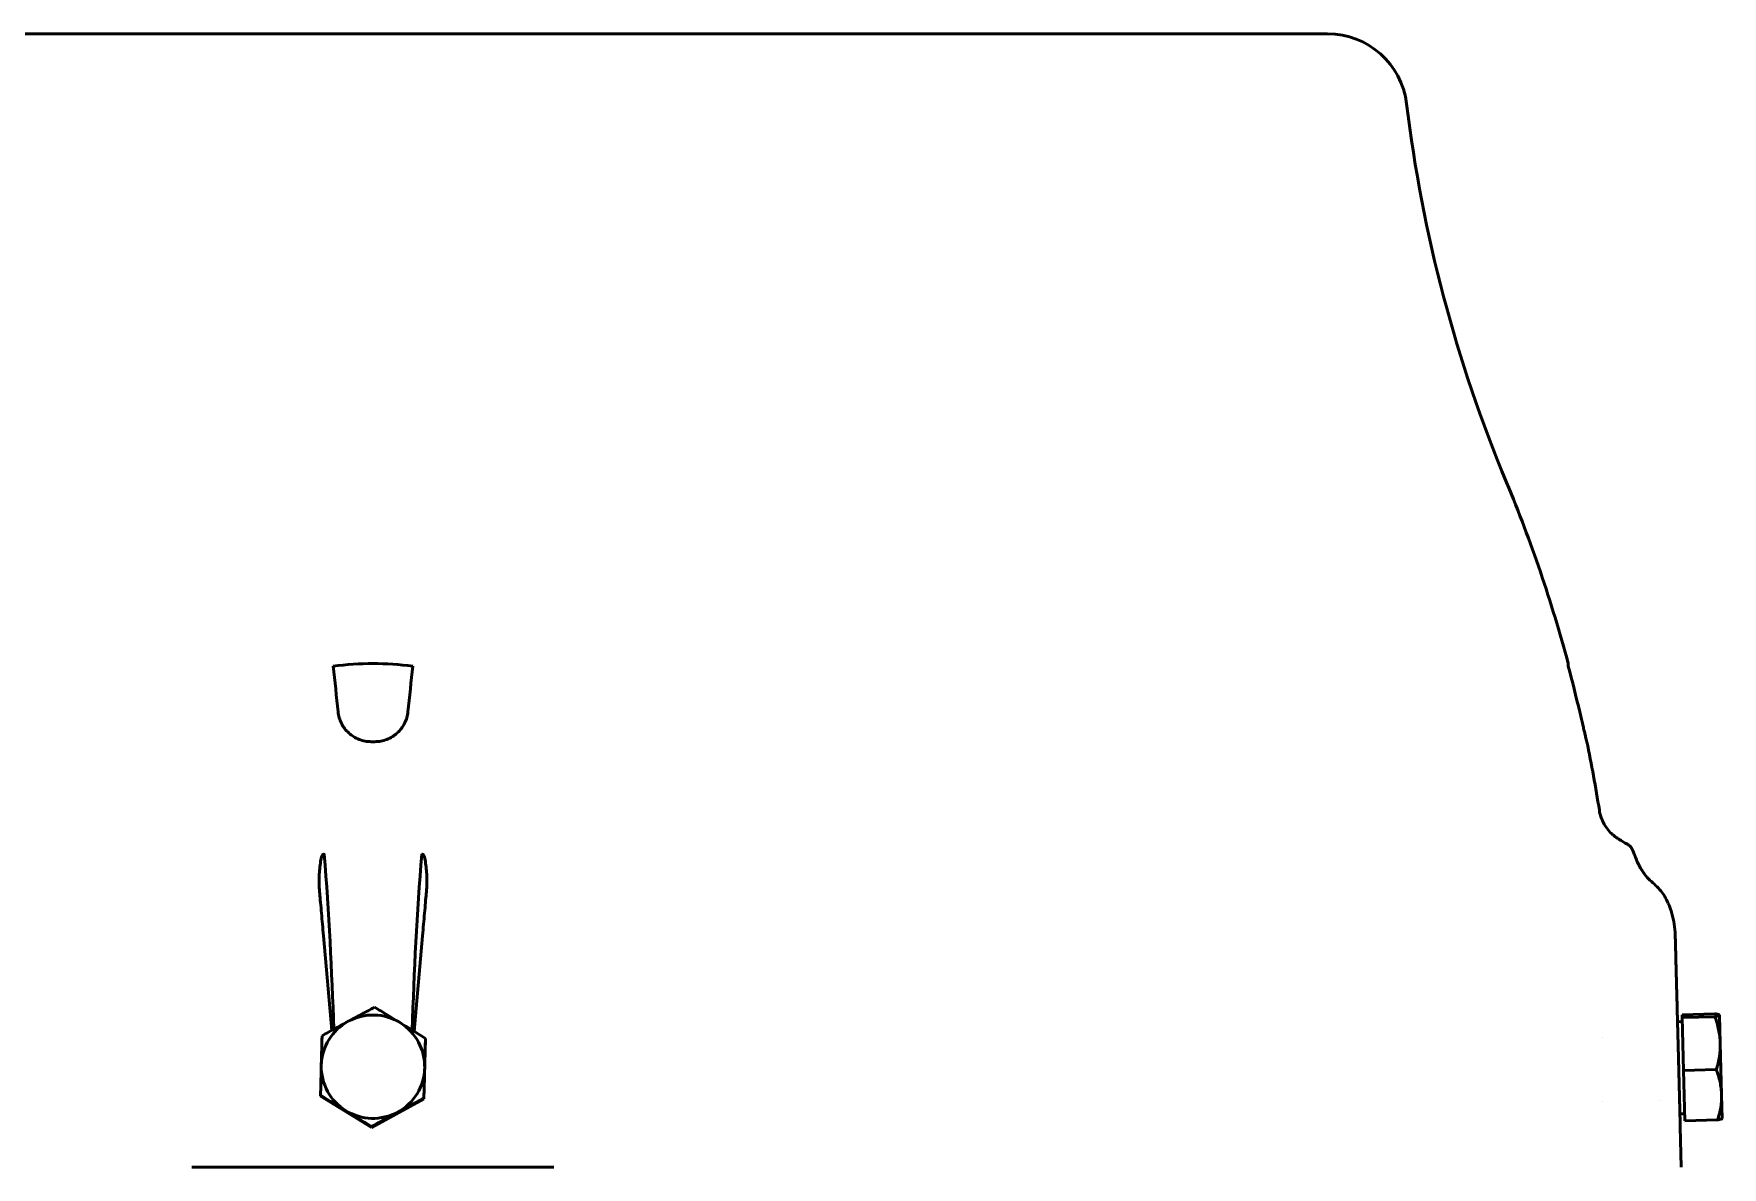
# Model space of a CAD drawing. Header units: millimetres. Extents: x 708 to 3306, y 798 to 2244.
# Drawn here: x 1951.5 to 2163.8, y 1298.1 to 1440.6 of the extents above; entities that cross this region are included whole.
import ezdxf

# ---------------------------------------------------------------- set-up
doc = ezdxf.new("R2010")
doc.units = ezdxf.units.MM
doc.header["$LTSCALE"] = 10
doc.layers.add('Visible (ISO)', color=7, linetype='Continuous', lineweight=50)

msp = doc.modelspace()

# ---------------------------------------------------------------- linework, layer by layer
at = {"layer": 'Visible (ISO)'}
for p, q in [((1874.17, 1440.57), (1994.17, 1440.57)), ((1994.17, 1440.57), (2114.17, 1440.57)), ((1993.95, 1351.57), (1994.17, 1351.57)), ((1994.17, 1351.57), (1994.39, 1351.57)), ((2146.75, 1351.57), (2146.75, 1351.57)), ((1988.99, 1315.28), (1987.95, 1327.18)), ((1999.35, 1315.15), (2000.4, 1327.18)), ((2158.75, 1316.38), (2158.15, 1316.37)), ((2162.85, 1317.36), (2158.73, 1317.25)), ((2158.74, 1316.9), (2158.73, 1317.25)), ((2162.86, 1317), (2158.74, 1316.9)), ((2158.74, 1316.9), (2158.92, 1310.23)), ((2163.43, 1317.2), (2163.43, 1317.21)), ((2163.43, 1317.2), (2163.53, 1313.68)), ((2163.43, 1317.2), (2163.43, 1317.2)), ((2000.77, 1314.16), (2000.57, 1306.66)), ((2000.77, 1314.27), (2000.77, 1314.16)), ((2148.77, 1314.32), (2148.77, 1314.32)), ((2163.53, 1313.68), (2163.61, 1310.4)), ((2163.03, 1310.34), (2158.92, 1310.23)), ((2158.92, 1310.23), (2159.08, 1303.91)), ((2163.61, 1310.4), (2163.7, 1307.19)), ((1987.58, 1307.11), (1987.58, 1307)), ((1993.98, 1303.08), (1987.58, 1307)), ((2000.57, 1306.66), (1993.98, 1303.08)), ((2000.57, 1306.77), (2000.57, 1306.66)), ((2148.77, 1306.32), (2148.77, 1306.32)), ((2155.83, 1306.5), (2155.83, 1306.5)), ((2163.7, 1307.19), (2163.77, 1304.21)), ((1993.98, 1303.19), (1993.98, 1303.08)), ((2159.06, 1304.78), (2158.46, 1304.77)), ((2163.2, 1304.02), (2159.08, 1303.91)), ((2163.77, 1304.21), (2163.77, 1304.2)), ((2158.5, 1303.17), (2158.63, 1298.07)), ((1974.11, 1298.07), (1971.42, 1298.07)), ((1978.62, 1298.07), (2009.73, 1298.07)), ((2016.92, 1298.07), (2014.23, 1298.07))]:
    msp.add_line(p, q, dxfattribs=at)
for centre, radius, start, end in [((2114.17, 1430.57), 10, 6.9185, 90), ((2302.79, 1453.46), 180, 186.9185, 202.6396), ((1970.53, 1314.88), 180, 14.976, 22.6396), ((1970.53, 1314.88), 180, 8.9701, 11.7609)]:
    msp.add_arc(centre, radius, start, end, dxfattribs=at)
for major_axis, start_param, end_param in [((-6.5, 0), 5.209808, 6.257005), ((6.5, 0), 1.544616, 2.068215), ((6.5, 0), 1.021018, 1.544616), ((6.5, 0), 6.257005, 7.304203), ((-6.5, 0), 6.257005, 7.304203), ((6.5, 0), 5.209808, 6.257005), ((-6.5, 0), 1.021018, 2.068215)]:
    msp.add_ellipse((1994.17, 1310.71), major_axis=major_axis, ratio=0.999657, start_param=start_param, end_param=end_param, dxfattribs=at)
for points in [[(1994.17, 1361.4), (1992.51, 1361.4), (1990.84, 1361.28), (1989.18, 1361.05)], [(1989.18, 1361.05), (1989.38, 1359.15), (1989.58, 1357.25), (1989.78, 1355.33)], [(1999.17, 1361.05), (1997.5, 1361.28), (1995.84, 1361.4), (1994.17, 1361.4)], [(1998.57, 1355.33), (1998.77, 1357.25), (1998.97, 1359.15), (1999.17, 1361.05)], [(2144.42, 1361.4), (2144.42, 1361.35), (2144.42, 1361.28), (2144.42, 1361.05)], [(2144.42, 1361.05), (2144.93, 1359.15), (2145.41, 1357.25), (2145.86, 1355.33)], [(2150.72, 1339.34), (2150.75, 1339.32), (2150.78, 1339.3), (2150.81, 1339.28)], [(2150.81, 1339.28), (2151.16, 1339.08), (2151.51, 1338.88), (2151.85, 1338.69)], [(1988.04, 1337.43), (1988.66, 1330.11), (1988.98, 1322.77), (1989.25, 1315.42)], [(1999.09, 1315.31), (1999.36, 1322.69), (1999.68, 1330.07), (2000.3, 1337.43)], [(2152.63, 1336.32), (2152.63, 1336.32), (2152.63, 1336.32), (2152.63, 1336.32)], [(1987.42, 1333.18), (1987.44, 1332.95), (1987.46, 1332.72), (1987.48, 1332.49)], [(2000.87, 1332.49), (2000.89, 1332.72), (2000.91, 1332.95), (2000.93, 1333.18)], [(2154.68, 1334.16), (2154.93, 1333.93), (2155.19, 1333.7), (2155.44, 1333.47)]]:
    msp.add_open_spline(points, degree=3, dxfattribs=at)
for points, knots in [([(1993.95, 1351.57), (1993.69, 1351.57), (1993.43, 1351.6), (1992.93, 1351.69), (1992.67, 1351.76), (1992.19, 1351.95), (1991.96, 1352.07), (1991.52, 1352.34), (1991.32, 1352.49), (1990.94, 1352.84), (1990.76, 1353.03), (1990.46, 1353.43), (1990.32, 1353.65), (1990.09, 1354.11), (1990, 1354.34), (1989.85, 1354.83), (1989.8, 1355.08), (1989.78, 1355.33)], [0, 0, 0, 0, 0.000775177, 0.000775177, 0.001550354, 0.001550354, 0.002325532, 0.002325532, 0.003100709, 0.003100709, 0.003875886, 0.003875886, 0.004651063, 0.004651063, 0.005426241, 0.005426241, 0.006201418, 0.006201418, 0.006201418, 0.006201418]), ([(1998.57, 1355.33), (1998.54, 1355.08), (1998.49, 1354.83), (1998.35, 1354.35), (1998.26, 1354.11), (1998.03, 1353.65), (1997.89, 1353.44), (1997.58, 1353.03), (1997.41, 1352.84), (1997.03, 1352.49), (1996.83, 1352.34), (1996.39, 1352.07), (1996.16, 1351.95), (1995.67, 1351.76), (1995.42, 1351.69), (1994.92, 1351.6), (1994.65, 1351.57), (1994.39, 1351.57)], [0, 0, 0, 0, 0.000775437, 0.000775437, 0.001550874, 0.001550874, 0.002326311, 0.002326311, 0.003101748, 0.003101748, 0.003877186, 0.003877186, 0.004652623, 0.004652623, 0.00542806, 0.00542806, 0.006203497, 0.006203497, 0.006203497, 0.006203497]), ([(2146.75, 1351.57), (2146.75, 1351.57), (2146.74, 1351.6), (2146.72, 1351.69), (2146.7, 1351.76), (2146.66, 1351.95), (2146.63, 1352.07), (2146.57, 1352.34), (2146.53, 1352.49), (2146.45, 1352.84), (2146.4, 1353.03), (2146.31, 1353.43), (2146.26, 1353.65), (2146.15, 1354.11), (2146.09, 1354.34), (2145.98, 1354.83), (2145.92, 1355.08), (2145.86, 1355.33)], [0, 0, 0, 0, 0.000775177, 0.000775177, 0.001550354, 0.001550354, 0.002325532, 0.002325532, 0.003100709, 0.003100709, 0.003875886, 0.003875886, 0.004651063, 0.004651063, 0.005426241, 0.005426241, 0.006201418, 0.006201418, 0.006201418, 0.006201418]), ([(2148.33, 1342.95), (2148.41, 1342.4), (2148.59, 1341.86), (2149.1, 1340.87), (2149.45, 1340.41), (2150.01, 1339.87), (2150.17, 1339.73), (2150.5, 1339.48), (2150.68, 1339.36), (2150.86, 1339.26)], [0, 0, 0, 0, 0.1658236, 0.1658236, 0.3353607, 0.3353607, 0.3979902, 0.3979902, 0.4615548, 0.4615548, 0.4615548, 0.4615548]), ([(1988.02, 1337.43), (1987.98, 1337.43), (1987.95, 1337.42), (1987.88, 1337.38), (1987.86, 1337.36), (1987.79, 1337.27), (1987.76, 1337.21), (1987.68, 1337), (1987.65, 1336.86), (1987.63, 1336.72)], [0, 0, 0, 0, 0.0001114219, 0.0001114219, 0.0002228438, 0.0002228438, 0.0004456876, 0.0004456876, 0.0008913752, 0.0008913752, 0.0008913752, 0.0008913752]), ([(1988.04, 1337.43), (1988.04, 1337.43), (1988.04, 1337.43), (1988.04, 1337.43), (1988.04, 1337.43), (1988.03, 1337.43), (1988.02, 1337.43)], [-0.00000006, -0.00000006, -0.00000006, -0.00000006, 0, 0, 0, 0.00002397473, 0.00002397473, 0.00002397473, 0.00002397473]), ([(2000.32, 1337.43), (2000.32, 1337.43), (2000.31, 1337.43), (2000.3, 1337.43), (2000.3, 1337.43), (2000.3, 1337.43), (2000.3, 1337.43)], [0, 0, 0, 0, 0.00002397473, 0.00002397473, 0.00002397473, 0.00002403473, 0.00002403473, 0.00002403473, 0.00002403473]), ([(2000.72, 1336.72), (2000.7, 1336.86), (2000.67, 1337), (2000.59, 1337.21), (2000.56, 1337.27), (2000.49, 1337.36), (2000.46, 1337.39), (2000.4, 1337.42), (2000.36, 1337.43), (2000.32, 1337.43)], [0.0035145401, 0.0035145401, 0.0035145401, 0.0035145401, 0.0039556559, 0.0039556559, 0.0041762137, 0.0041762137, 0.0042864927, 0.0042864927, 0.0043967716, 0.0043967716, 0.0043967716, 0.0043967716]), ([(2151.85, 1338.69), (2151.99, 1338.6), (2152.12, 1338.5), (2152.28, 1338.32), (2152.32, 1338.26), (2152.38, 1338.18), (2152.39, 1338.15), (2152.42, 1338.11), (2152.43, 1338.09), (2152.46, 1338.04), (2152.47, 1338.01), (2152.53, 1337.89), (2152.58, 1337.79), (2152.69, 1337.53), (2152.75, 1337.37), (2152.82, 1337.18), (2152.83, 1337.15), (2152.84, 1337.12)], [0, 0, 0, 0, 0.0483861, 0.0483861, 0.0708495, 0.0708495, 0.0813665, 0.0813665, 0.092396, 0.092396, 0.1099121, 0.1099121, 0.1608095, 0.1608095, 0.2184704, 0.2184704, 0.2285017, 0.2285017, 0.2285017, 0.2285017]), ([(1987.63, 1336.72), (1987.53, 1336.12), (1987.46, 1335.52), (1987.4, 1334.63), (1987.39, 1334.34), (1987.39, 1333.75), (1987.39, 1333.46), (1987.42, 1333.18)], [0, 0, 0, 0, 0.001839259, 0.001839259, 0.002758888, 0.002758888, 0.003678517, 0.003678517, 0.003678517, 0.003678517]), ([(2000.93, 1333.18), (2000.95, 1333.46), (2000.96, 1333.75), (2000.95, 1334.34), (2000.94, 1334.63), (2000.88, 1335.52), (2000.82, 1336.12), (2000.72, 1336.72)], [-0.00000006, -0.00000006, -0.00000006, -0.00000006, 0.000919899, 0.000919899, 0.001839858, 0.001839858, 0.003679776, 0.003679776, 0.003679776, 0.003679776]), ([(2152.84, 1337.12), (2153.01, 1336.63), (2153.25, 1336.12), (2153.69, 1335.38), (2153.85, 1335.13), (2154.22, 1334.63), (2154.44, 1334.38), (2154.68, 1334.16)], [0.0000019, 0.0000019, 0.0000019, 0.0000019, 0.1783767, 0.1783767, 0.2709917, 0.2709917, 0.3677368, 0.3677368, 0.3677368, 0.3677368]), ([(2152.84, 1337.12), (2153.01, 1336.65), (2153.24, 1336.15), (2153.66, 1335.41), (2153.83, 1335.15), (2154.21, 1334.64), (2154.43, 1334.38), (2154.68, 1334.16)], [0, 0, 0, 0, 0.1735089, 0.1735089, 0.2684516, 0.2684516, 0.3677554, 0.3677554, 0.3677554, 0.3677554]), ([(2155.44, 1333.47), (2155.87, 1333.08), (2156.24, 1332.61), (2156.88, 1331.55), (2157.15, 1330.93), (2157.63, 1329.43), (2157.79, 1328.52), (2157.86, 1327.43), (2157.87, 1327.26), (2157.87, 1327.08)], [0, 0, 0, 0, 0.1745426, 0.1745426, 0.3739293, 0.3739293, 0.6484908, 0.6484908, 0.7007512, 0.7007512, 0.7007512, 0.7007512]), ([(1987.48, 1332.49), (1987.51, 1332.16), (1987.54, 1331.77), (1987.62, 1330.92), (1987.66, 1330.47), (1987.74, 1329.55), (1987.78, 1329.09), (1987.86, 1328.14), (1987.9, 1327.66), (1987.95, 1327.18)], [0.000937557, 0.000937557, 0.000937557, 0.000937557, 0.002421185, 0.002421185, 0.003904812, 0.003904812, 0.005388439, 0.005388439, 0.006872066, 0.006872066, 0.006872066, 0.006872066]), ([(2000.4, 1327.18), (2000.44, 1327.66), (2000.48, 1328.14), (2000.57, 1329.09), (2000.61, 1329.55), (2000.69, 1330.47), (2000.73, 1330.92), (2000.8, 1331.77), (2000.84, 1332.16), (2000.87, 1332.49)], [0, 0, 0, 0, 0.001440493, 0.001440493, 0.002880986, 0.002880986, 0.004321479, 0.004321479, 0.005761972, 0.005761972, 0.005761972, 0.005761972]), ([(1991.07, 1316.42), (1991.35, 1316.57), (1991.63, 1316.72), (1992.19, 1317.02), (1992.46, 1317.17), (1993.29, 1317.61), (1993.83, 1317.9), (1994.37, 1318.19)], [0.003797434, 0.003797434, 0.003797434, 0.003797434, 0.004743184, 0.004743184, 0.005688934, 0.005688934, 0.007580434, 0.007580434, 0.007580434, 0.007580434]), ([(1994.37, 1318.19), (1994.89, 1317.88), (1995.42, 1317.56), (1996.49, 1316.91), (1997.02, 1316.58), (1997.57, 1316.25)], [0.000000238, 0.000000238, 0.000000238, 0.000000238, 0.001898836, 0.001898836, 0.003797434, 0.003797434, 0.003797434, 0.003797434]), ([(1987.77, 1314.61), (1988.31, 1314.91), (1988.86, 1315.21), (1989.95, 1315.81), (1990.51, 1316.11), (1991.07, 1316.42)], [0.000000238, 0.000000238, 0.000000238, 0.000000238, 0.001898836, 0.001898836, 0.003797434, 0.003797434, 0.003797434, 0.003797434]), ([(1997.57, 1316.25), (1997.84, 1316.08), (1998.11, 1315.91), (1998.65, 1315.58), (1998.92, 1315.42), (1999.72, 1314.92), (2000.25, 1314.6), (2000.77, 1314.27)], [0.003797434, 0.003797434, 0.003797434, 0.003797434, 0.004743184, 0.004743184, 0.005688934, 0.005688934, 0.007580434, 0.007580434, 0.007580434, 0.007580434]), ([(2162.85, 1317.36), (2163.03, 1317.33), (2163.17, 1317.31), (2163.38, 1317.26), (2163.43, 1317.23), (2163.43, 1317.2)], [0.002750883, 0.002750883, 0.002750883, 0.002750883, 0.004645392, 0.004645392, 0.006539901, 0.006539901, 0.006539901, 0.006539901]), ([(2163.43, 1317.2), (2163.44, 1317.17), (2163.38, 1317.14), (2163.18, 1317.07), (2163.03, 1317.04), (2162.86, 1317)], [0.006539901, 0.006539901, 0.006539901, 0.006539901, 0.008433286, 0.008433286, 0.01032667, 0.01032667, 0.01032667, 0.01032667]), ([(2163.53, 1313.68), (2163.52, 1313.97), (2163.5, 1314.25), (2163.43, 1314.81), (2163.38, 1315.09), (2163.21, 1315.92), (2163.05, 1316.46), (2162.86, 1317)], [0.003797434, 0.003797434, 0.003797434, 0.003797434, 0.004743184, 0.004743184, 0.005688934, 0.005688934, 0.007580434, 0.007580434, 0.007580434, 0.007580434]), ([(1987.67, 1310.88), (1987.69, 1311.51), (1987.71, 1312.14), (1987.74, 1313.38), (1987.76, 1314.01), (1987.77, 1314.61)], [0.006539901, 0.006539901, 0.006539901, 0.006539901, 0.008433286, 0.008433286, 0.01032667, 0.01032667, 0.01032667, 0.01032667]), ([(2000.67, 1310.54), (2000.69, 1311.17), (2000.7, 1311.8), (2000.74, 1313.04), (2000.75, 1313.67), (2000.77, 1314.27)], [0.006539901, 0.006539901, 0.006539901, 0.006539901, 0.008433286, 0.008433286, 0.01032667, 0.01032667, 0.01032667, 0.01032667]), ([(2163.03, 1310.34), (2163.2, 1310.89), (2163.33, 1311.44), (2163.5, 1312.55), (2163.54, 1313.12), (2163.53, 1313.68)], [0.000000238, 0.000000238, 0.000000238, 0.000000238, 0.001898836, 0.001898836, 0.003797434, 0.003797434, 0.003797434, 0.003797434]), ([(1987.58, 1307.11), (1987.59, 1307.72), (1987.61, 1308.34), (1987.64, 1309.6), (1987.66, 1310.24), (1987.67, 1310.88)], [0.002750883, 0.002750883, 0.002750883, 0.002750883, 0.004645392, 0.004645392, 0.006539901, 0.006539901, 0.006539901, 0.006539901]), ([(2000.57, 1306.77), (2000.59, 1307.38), (2000.6, 1308), (2000.64, 1309.26), (2000.65, 1309.9), (2000.67, 1310.54)], [0.002750883, 0.002750883, 0.002750883, 0.002750883, 0.004645392, 0.004645392, 0.006539901, 0.006539901, 0.006539901, 0.006539901]), ([(2163.7, 1307.19), (2163.69, 1307.46), (2163.67, 1307.73), (2163.6, 1308.26), (2163.56, 1308.53), (2163.38, 1309.31), (2163.22, 1309.83), (2163.03, 1310.34)], [0.003797434, 0.003797434, 0.003797434, 0.003797434, 0.004743184, 0.004743184, 0.005688934, 0.005688934, 0.007580434, 0.007580434, 0.007580434, 0.007580434]), ([(1987.58, 1307.11), (1988.1, 1306.79), (1988.63, 1306.48), (1989.69, 1305.83), (1990.23, 1305.5), (1990.78, 1305.17)], [0.000000238, 0.000000238, 0.000000238, 0.000000238, 0.001898836, 0.001898836, 0.003797434, 0.003797434, 0.003797434, 0.003797434]), ([(1997.27, 1305), (1997.55, 1305.15), (1997.84, 1305.3), (1998.39, 1305.6), (1998.67, 1305.75), (1999.49, 1306.19), (2000.03, 1306.48), (2000.57, 1306.77)], [0.003797434, 0.003797434, 0.003797434, 0.003797434, 0.004743184, 0.004743184, 0.005688934, 0.005688934, 0.007580434, 0.007580434, 0.007580434, 0.007580434]), ([(2163.2, 1304.02), (2163.36, 1304.54), (2163.49, 1305.07), (2163.67, 1306.12), (2163.71, 1306.66), (2163.7, 1307.19)], [0.000000238, 0.000000238, 0.000000238, 0.000000238, 0.001898836, 0.001898836, 0.003797434, 0.003797434, 0.003797434, 0.003797434]), ([(1990.78, 1305.17), (1991.05, 1305), (1991.32, 1304.83), (1991.86, 1304.5), (1992.13, 1304.33), (1992.93, 1303.84), (1993.45, 1303.51), (1993.98, 1303.19)], [0.003797434, 0.003797434, 0.003797434, 0.003797434, 0.004743184, 0.004743184, 0.005688934, 0.005688934, 0.007580434, 0.007580434, 0.007580434, 0.007580434]), ([(1993.98, 1303.19), (1994.52, 1303.49), (1995.06, 1303.79), (1996.16, 1304.39), (1996.71, 1304.69), (1997.27, 1305)], [0.000000238, 0.000000238, 0.000000238, 0.000000238, 0.001898836, 0.001898836, 0.003797434, 0.003797434, 0.003797434, 0.003797434]), ([(2163.77, 1304.2), (2163.76, 1304.18), (2163.71, 1304.15), (2163.52, 1304.09), (2163.37, 1304.06), (2163.2, 1304.02)], [0.006846544, 0.006846544, 0.006846544, 0.006846544, 0.008433286, 0.008433286, 0.01032667, 0.01032667, 0.01032667, 0.01032667])]:
    msp.add_open_spline(points, degree=3, knots=knots, dxfattribs=at)
for points, weights in [([(2157.87, 1327.08), (2158.07, 1319.69), (2158.28, 1311.6), (2158.5, 1303.17)], [1, 0.985429955056, 0.985429955056, 1]), ([(1978.62, 1298.07), (1976.71, 1298.07), (1975.06, 1298.07), (1974.11, 1298.07)], [1, 0.911106513075, 0.911106513075, 1]), ([(2014.23, 1298.07), (2013.28, 1298.07), (2011.63, 1298.07), (2009.73, 1298.07)], [1, 0.911106513075, 0.911106513075, 1])]:
    msp.add_rational_spline(points, weights, degree=3, dxfattribs=at)

doc.saveas('drawing.dxf')
